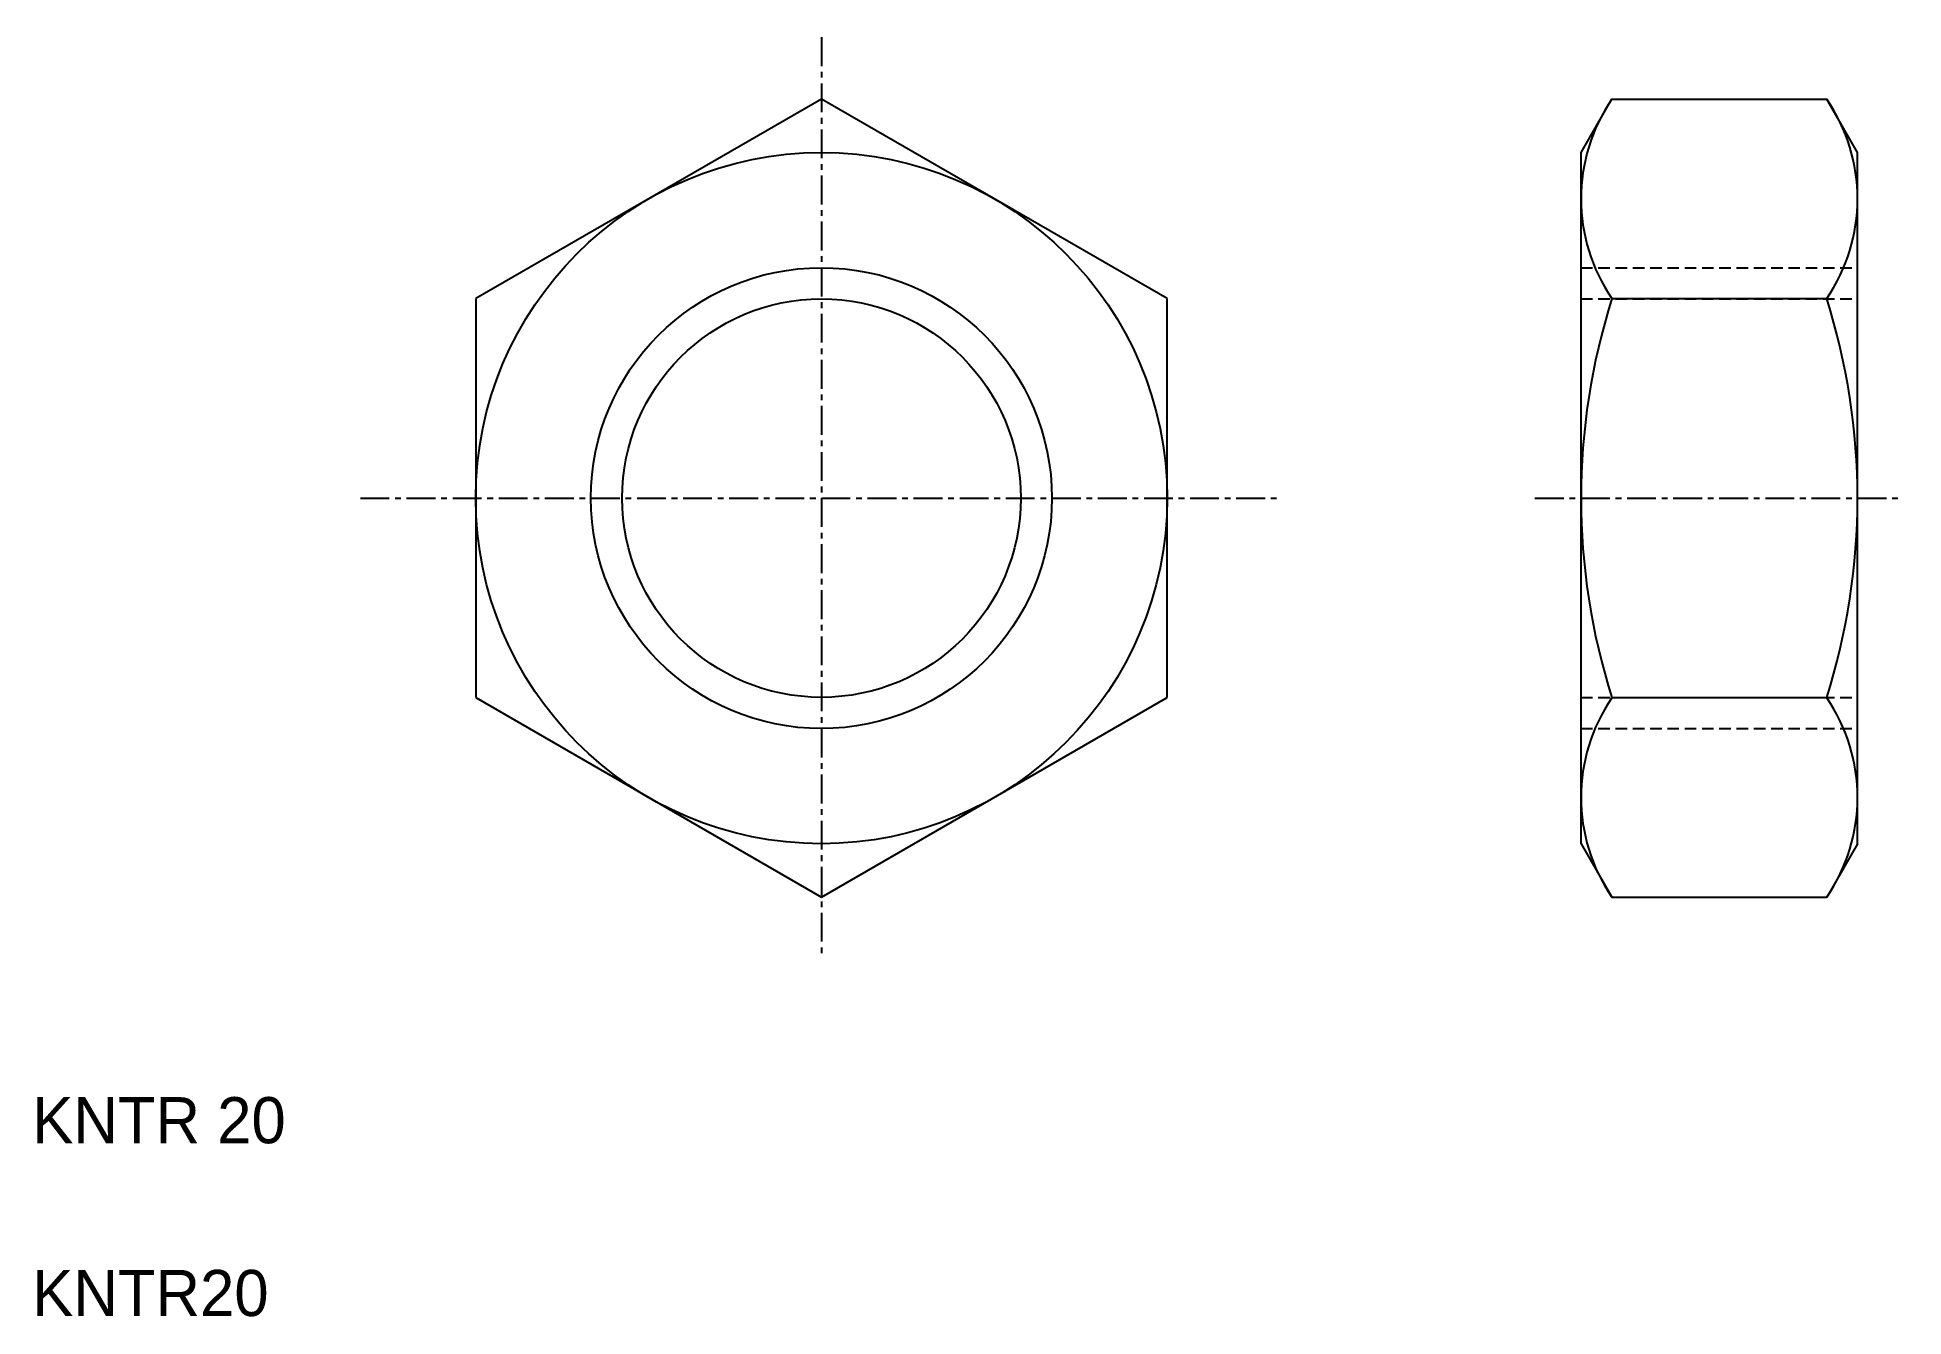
# Model space of a CAD drawing. Extents: x 5.2 to 86.2, y 5 to 60.5.
import ezdxf

# ---------------------------------------------------------------- set-up
doc = ezdxf.new("R2010")
doc.units = 0
doc.linetypes.add('CENTER', pattern=[2, 1.25, -0.25, 0.25, -0.25])
doc.linetypes.add('DASHED', pattern=[0.75, 0.5, -0.25])
doc.layers.get('0').update_dxf_attribs({"linetype": 'CONTINUOUS'})
doc.layers.add('CENTER', color=1, linetype='CENTER')

msp = doc.modelspace()

# ---------------------------------------------------------------- linework, layer by layer
at = {"color": 7, "linetype": 'CONTINUOUS'}
for p, q in [((39.242, 57.818), (24.242, 49.158)), ((54.242, 49.158), (39.242, 57.818)), ((72.201, 55.498), (73.54, 57.818)), ((73.54, 57.818), (82.861, 57.818)), ((84.201, 55.498), (82.861, 57.818)), ((72.201, 25.498), (72.201, 55.498)), ((84.201, 25.498), (84.201, 55.498)), ((84.201, 25.498), (84.201, 55.498)), ((46.742, 53.488), (46.742, 53.488)), ((50.492, 51.323), (50.492, 51.323)), ((24.242, 49.158), (24.242, 31.838)), ((54.242, 31.838), (54.242, 49.158)), ((73.54, 49.158), (82.861, 49.158)), ((24.242, 31.838), (39.242, 23.177)), ((39.242, 23.177), (54.242, 31.838)), ((73.54, 31.838), (82.861, 31.838)), ((72.201, 25.498), (73.54, 23.177)), ((84.201, 25.498), (82.861, 23.177)), ((73.54, 23.177), (82.861, 23.177))]:
    msp.add_line(p, q, dxfattribs=at)
at = {"color": 3, "linetype": 'DASHED'}
for p, q in [((72.201, 50.498), (84.201, 50.498)), ((72.201, 49.145), (84.201, 49.145)), ((72.201, 31.851), (84.201, 31.851)), ((72.201, 30.498), (84.201, 30.498))]:
    msp.add_line(p, q, dxfattribs=at)
at = {"color": 7, "linetype": 'CONTINUOUS'}
for radius in [15, 8.647]:
    msp.add_circle((39.242, 40.498), radius, dxfattribs=at)
at = {"color": 3, "linetype": 'CONTINUOUS'}
msp.add_circle((39.242, 40.498), 10, dxfattribs=at)
at = {"color": 7, "linetype": 'CONTINUOUS'}
for centre, radius, start, end in [((79.868, 53.488), 7.667, 145.61574, 214.38426), ((76.533, 53.488), 7.667, 325.61574, 34.38426), ((100.861, 40.498), 28.66, 162.41204, 197.58796), ((55.54, 40.498), 28.66, 342.41204, 17.58796), ((79.868, 27.507), 7.667, 145.61574, 214.38426), ((76.533, 27.507), 7.667, 325.61574, 34.38426)]:
    msp.add_arc(centre, radius, start, end, dxfattribs=at)
at = {"layer": 'CENTER', "color": 1, "linetype": 'CENTER'}
for p, q in [((39.242, 60.498), (39.242, 20.498)), ((19.242, 40.498), (59.242, 40.498)), ((70.201, 40.498), (86.201, 40.498))]:
    msp.add_line(p, q, dxfattribs=at)

# ---------------------------------------------------------------- texts
at = {"color": 7, "linetype": 'CONTINUOUS'}
for s, p in [('KNTR 20', (5, 12.5)), ('KNTR20', (5, 5))]:
    msp.add_text(s, height=2, dxfattribs=at).set_placement(p)

doc.saveas('drawing.dxf')
